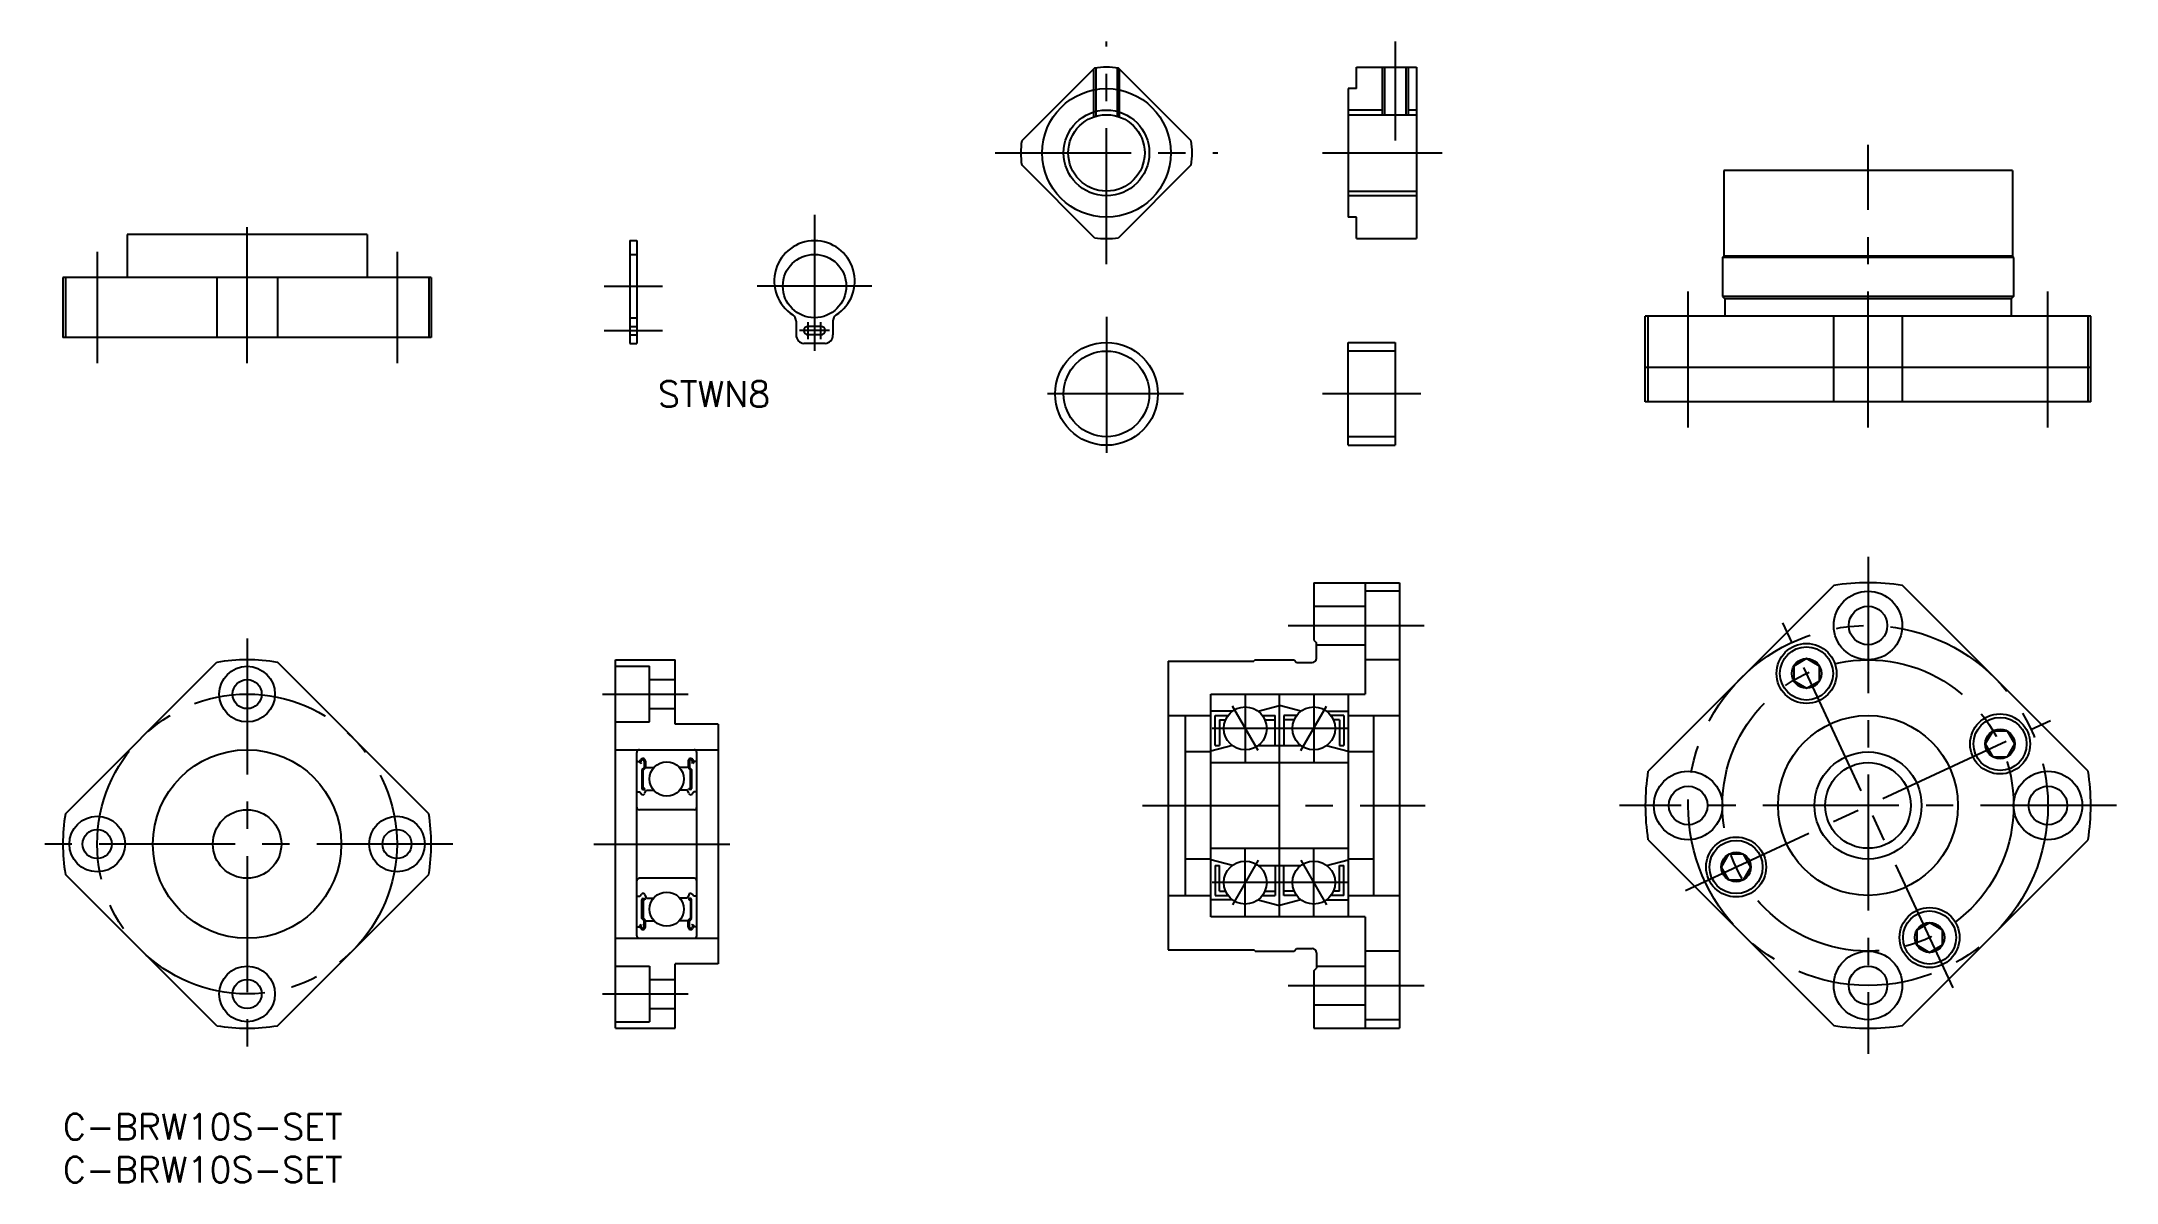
# Model space of a CAD drawing. Extents: x -2 to 240, y -8 to 125.
import ezdxf

# ---------------------------------------------------------------- set-up
doc = ezdxf.new("R2010")
doc.units = 0
doc.header["$LTSCALE"] = 0.5
doc.linetypes.add('CENTER', pattern=[50.8, 31.75, -6.35, 6.35, -6.35])
doc.linetypes.add('DASHED', pattern=[19.05, 12.7, -6.35])
for name, color, linetype in [('MSM_CENTER', 1, 'CENTER'), ('MSM_CONTINUOUS', 7, 'CONTINUOUS'), ('MSM_DASHED', 4, 'DASHED'), ('MSM_NARROW', 5, 'CONTINUOUS'), ('MSM_PART_NUMBER', 7, 'CONTINUOUS')]:
    doc.layers.add(name, color=color, linetype=linetype)
doc.styles.get("Standard").update_dxf_attribs({"font": 'txt.shx', "height": 3, "bigfont": 'bigfont.shx'})

# ---------------------------------------------------------------- blocks, each defined once
blk = doc.blocks.new('*U2')
at = {"layer": 'MSM_PART_NUMBER'}
blk.add_text('C-BRW10S-SET', height=3, dxfattribs=at).set_placement((0, -3))
blk = doc.blocks.new('*U3')
at = {"layer": 'MSM_PART_NUMBER'}
blk.add_text('C-BRW10S-SET', height=3, dxfattribs=at).set_placement((0, -8))
blk = doc.blocks.new('*U5')
at = {"layer": 'MSM_PART_NUMBER'}
blk.add_text('STWN8', height=3, dxfattribs=at).set_placement((69.45, 82.51))

msp = doc.modelspace()

# ---------------------------------------------------------------- linework, layer by layer
at = {"layer": 'MSM_CENTER'}
for p, q in [((121.82, 99.16), (121.82, 125.16)), ((155.52, 125.16), (155.52, 113.62)), ((108.82, 112.16), (134.82, 112.16)), ((147.02, 112.16), (161.02, 112.16)), ((210.72, 80.12), (210.72, 113.12)), ((21.5, 87.62), (21.5, 105.62)), ((87.74, 104.92), (87.74, 86.92)), ((4, 100.62), (4, 87.62)), ((39, 100.62), (39, 87.62)), ((63.19, 96.62), (69.99, 96.62)), ((94.44, 96.62), (81.04, 96.62)), ((189.72, 80.12), (189.72, 96.12)), ((231.72, 80.12), (231.72, 96.12)), ((86.99, 90.42), (86.99, 92.42)), ((88.49, 90.42), (88.49, 92.42)), ((121.82, 93.04), (121.82, 75.04)), ((63.19, 91.42), (69.99, 91.42)), ((89.49, 91.42), (85.99, 91.42)), ((130.82, 84.04), (112.82, 84.04)), ((158.52, 84.04), (147.02, 84.04)), ((210.72, 65), (210.72, 7)), ((143.02, 57), (159.02, 57)), ((220.66, 14.7), (200.79, 57.3)), ((21.5, 55.5), (21.5, 7.5)), ((62.99, 49), (72.99, 49)), ((138.02, 49), (138.02, 41)), ((146.02, 49), (146.02, 41)), ((139.52, 42.4), (136.52, 47.6)), ((144.52, 42.4), (147.52, 47.6)), ((150.02, 45), (134.02, 45)), ((189.43, 26.07), (232.02, 45.93)), ((126.02, 36), (159.02, 36)), ((239.72, 36), (181.72, 36)), ((45.5, 31.5), (-2.5, 31.5)), ((61.99, 31.5), (78.99, 31.5)), ((139.52, 29.6), (136.52, 24.4)), ((138.02, 23), (138.02, 31)), ((144.52, 29.6), (147.52, 24.4)), ((146.02, 23), (146.02, 31)), ((150.02, 27), (134.02, 27)), ((143.02, 15), (159.02, 15)), ((62.99, 14), (72.99, 14))]:
    msp.add_line(p, q, dxfattribs=at)
for centre, radius in [((210.72, 36), 21), ((210.72, 36), 17), ((21.5, 31.5), 17.5)]:
    msp.add_circle(centre, radius, dxfattribs=at)
at = {"layer": 'MSM_CONTINUOUS'}
for p, q in [((120.41, 122.06), (111.92, 113.58)), ((131.72, 113.58), (123.24, 122.06)), ((151.02, 122.16), (158.02, 122.16)), ((151.02, 119.66), (151.02, 122.16)), ((154.29, 122.16), (154.29, 116.62)), ((156.75, 122.16), (156.75, 116.62)), ((158.02, 122.16), (158.02, 102.16)), ((150.02, 119.66), (150.02, 104.66)), ((151.02, 119.66), (150.02, 119.66)), ((150.02, 116.62), (158.02, 116.62)), ((120.41, 102.26), (111.92, 110.75)), ((131.72, 110.75), (123.24, 102.26)), ((227.57, 110.12), (193.87, 110.12)), ((193.87, 110.12), (193.87, 100.12)), ((227.57, 110.12), (227.57, 100.12)), ((150.02, 107.7), (158.02, 107.7)), ((151.02, 104.66), (150.02, 104.66)), ((151.02, 102.16), (151.02, 104.66)), ((35.5, 102.62), (7.5, 102.62)), ((7.5, 102.62), (7.5, 97.62)), ((35.5, 102.62), (35.5, 97.62)), ((66.19, 101.92), (66.19, 89.92)), ((66.19, 101.92), (66.99, 101.92)), ((66.99, 101.92), (66.99, 89.92)), ((151.02, 102.16), (158.02, 102.16)), ((193.72, 99.97), (193.87, 100.12)), ((193.72, 99.97), (193.72, 95.42)), ((227.72, 99.97), (193.72, 99.97)), ((227.57, 100.12), (193.87, 100.12)), ((227.72, 99.97), (227.57, 100.12)), ((227.72, 99.97), (227.72, 95.42)), ((0, 97.62), (0, 90.62)), ((43, 97.62), (0, 97.62)), ((0.29, 97.62), (0.29, 90.62)), ((17.96, 97.62), (17.96, 90.62)), ((25.04, 97.62), (25.04, 90.62)), ((42.71, 97.62), (42.71, 90.62)), ((43, 97.62), (43, 90.62)), ((227.72, 95.42), (193.72, 95.42)), ((193.72, 95.42), (194.02, 95.12)), ((194.02, 95.12), (194.02, 93.12)), ((227.42, 95.12), (194.02, 95.12)), ((227.72, 95.42), (227.42, 95.12)), ((227.42, 95.12), (227.42, 93.12)), ((85.59, 92.52), (85.59, 90.92)), ((87.74, 92.92), (87.74, 91.92)), ((89.89, 92.52), (89.89, 90.92)), ((184.72, 83.12), (184.72, 93.12)), ((236.72, 93.12), (184.72, 93.12)), ((185.04, 83.12), (185.04, 93.12)), ((206.72, 83.12), (206.72, 93.12)), ((214.73, 83.12), (214.73, 93.12)), ((236.41, 83.12), (236.41, 93.12)), ((236.72, 83.12), (236.72, 93.12)), ((43, 90.62), (0, 90.62)), ((66.19, 89.92), (66.99, 89.92)), ((88.99, 89.92), (86.49, 89.92)), ((88.49, 91.92), (86.99, 91.92)), ((88.49, 90.92), (86.99, 90.92)), ((87.74, 90.92), (87.74, 89.92)), ((150.02, 78.04), (150.02, 90.04)), ((150.02, 90.04), (155.52, 90.04)), ((155.52, 90.04), (155.52, 78.04)), ((155.52, 89.04), (150.02, 89.04)), ((236.72, 87.12), (184.72, 87.12)), ((236.72, 83.12), (184.72, 83.12)), ((155.52, 79.04), (150.02, 79.04)), ((150.02, 78.04), (155.52, 78.04)), ((146.02, 62), (156.02, 62)), ((146.02, 62), (146.02, 55.3)), ((152.02, 62), (152.02, 49)), ((156.02, 61), (152.02, 61)), ((156.02, 62), (156.02, 10)), ((206.72, 61.69), (185.04, 40.01)), ((236.41, 40.01), (214.73, 61.69)), ((146.02, 59.25), (152.02, 59.25)), ((146.02, 55.3), (146.32, 55)), ((146.32, 53.2), (146.32, 55)), ((146.32, 54.75), (152.02, 54.75)), ((0.29, 35.04), (17.96, 52.71)), ((42.71, 35.04), (25.04, 52.71)), ((64.49, 10), (64.49, 53)), ((64.49, 53), (71.49, 53)), ((64.49, 52.25), (68.49, 52.25)), ((68.49, 45.75), (68.49, 52.25)), ((71.49, 45.5), (71.49, 53)), ((129.02, 52.85), (139.02, 52.85)), ((129.02, 52.85), (129.02, 19.15)), ((139.17, 53), (139.02, 52.85)), ((139.17, 53), (143.72, 53)), ((143.72, 53), (144.02, 52.7)), ((144.02, 52.7), (145.82, 52.7)), ((156.02, 53), (152.02, 53)), ((203.54, 53.14), (202.04, 52.27)), ((202.04, 52.27), (202.04, 50.54)), ((205.04, 52.27), (203.54, 53.14)), ((205.04, 50.54), (205.04, 52.27)), ((68.49, 50.7), (71.49, 50.7)), ((134.02, 49), (152.02, 49)), ((134.02, 23), (134.02, 49)), ((142.02, 23), (142.02, 49)), ((150.02, 49), (150.02, 23)), ((202.04, 50.54), (203.54, 49.68)), ((203.54, 49.68), (205.04, 50.54)), ((68.49, 47.3), (71.49, 47.3)), ((129.02, 46.5), (134.02, 46.5)), ((131.02, 46.5), (131.02, 25.5)), ((136.52, 47), (134.02, 47)), ((134.52, 46.5), (136.02, 46.5)), ((134.52, 43), (134.52, 46.5)), ((139.52, 47), (142.02, 47.67)), ((140.02, 46.5), (141.52, 46.5)), ((141.52, 43), (141.52, 46.5)), ((144.52, 47), (142.02, 47.67)), ((142.52, 46.5), (142.52, 43)), ((144.02, 46.5), (142.52, 46.5)), ((147.52, 47), (150.02, 47)), ((149.52, 46.5), (148.02, 46.5)), ((149.52, 46.5), (149.52, 43)), ((150.02, 46.5), (156.02, 46.5)), ((153.02, 25.5), (153.02, 46.5)), ((64.49, 45.75), (68.49, 45.75)), ((76.49, 45.5), (71.49, 45.5)), ((76.49, 45.5), (76.49, 17.5)), ((135.02, 46), (135.02, 43)), ((135.02, 46), (135.73, 46)), ((140.31, 46), (141.52, 46)), ((143.73, 46), (142.52, 46)), ((149.02, 46), (148.31, 46)), ((149.02, 46), (149.02, 43)), ((225.27, 44.68), (224.4, 43.18)), ((227, 44.68), (225.27, 44.68)), ((227.86, 43.18), (227, 44.68)), ((64.49, 42.5), (76.49, 42.5)), ((66.99, 20.8), (66.99, 42.2)), ((66.99, 41.25), (67.09, 41.15)), ((67.33, 41.15), (67.44, 41.33)), ((67.44, 41.08), (67.55, 41.27)), ((67.86, 41.18), (67.86, 40.45)), ((67.99, 41.18), (67.99, 40.39)), ((72.99, 41.18), (72.99, 40.39)), ((73.13, 41.18), (73.13, 40.45)), ((73.55, 41.08), (73.44, 41.27)), ((73.66, 41.15), (73.55, 41.33)), ((73.99, 41.25), (73.89, 41.15)), ((73.99, 20.8), (73.99, 42.2)), ((134.02, 42.25), (131.02, 42.25)), ((136.52, 43), (134.02, 42.33)), ((134.52, 43), (135.02, 43)), ((139.52, 43), (144.52, 43)), ((147.52, 43), (150.02, 42.33)), ((149.02, 43), (149.52, 43)), ((153.02, 42.25), (150.02, 42.25)), ((224.4, 43.18), (225.27, 41.68)), ((225.27, 41.68), (227, 41.68)), ((227, 41.68), (227.86, 43.18)), ((67.09, 41.15), (67.33, 41.15)), ((67.38, 40.97), (67.49, 40.9)), ((67.56, 41.02), (67.44, 41.08)), ((67.49, 40.9), (67.56, 41.02)), ((67.86, 40.45), (67.59, 40.18)), ((67.59, 40.18), (67.59, 38)), ((67.99, 40.39), (67.73, 40.13)), ((67.73, 38), (67.73, 40.13)), ((67.99, 40.55), (68.09, 40.45)), ((68.09, 40.45), (69.02, 40.45)), ((72.89, 40.45), (71.97, 40.45)), ((72.99, 40.55), (72.89, 40.45)), ((72.99, 40.39), (73.26, 40.13)), ((73.13, 40.45), (73.39, 40.18)), ((73.26, 38), (73.26, 40.13)), ((73.39, 40.18), (73.39, 38)), ((73.43, 41.02), (73.55, 41.08)), ((73.5, 40.9), (73.43, 41.02)), ((73.61, 40.97), (73.5, 40.9)), ((73.89, 41.15), (73.66, 41.15)), ((134.02, 41), (150.02, 41)), ((66.99, 37.5), (67.09, 37.6)), ((67.09, 37.6), (67.33, 37.6)), ((67.33, 37.6), (67.54, 37.34)), ((67.93, 38), (67.73, 38)), ((67.73, 37.86), (67.93, 37.86)), ((67.93, 37.86), (67.93, 38)), ((67.93, 37.42), (68.03, 37.71)), ((68.03, 37.71), (68.13, 37.8)), ((68.13, 37.8), (68.97, 37.8)), ((72.86, 37.8), (72.01, 37.8)), ((72.96, 37.71), (72.86, 37.8)), ((73.06, 37.42), (72.96, 37.71)), ((73.06, 37.86), (73.06, 38)), ((73.06, 38), (73.26, 38)), ((73.26, 37.86), (73.06, 37.86)), ((73.66, 37.6), (73.45, 37.34)), ((73.89, 37.6), (73.66, 37.6)), ((73.99, 37.5), (73.89, 37.6)), ((73.69, 35.5), (67.29, 35.5)), ((185.04, 31.99), (206.72, 10.31)), ((214.73, 10.31), (236.41, 31.99)), ((134.02, 29.75), (131.02, 29.75)), ((134.02, 31), (150.02, 31)), ((136.52, 29), (134.02, 29.67)), ((147.52, 29), (150.02, 29.67)), ((153.02, 29.75), (150.02, 29.75)), ((194.45, 30.32), (193.59, 28.82)), ((196.18, 30.32), (194.45, 30.32)), ((197.05, 28.82), (196.18, 30.32)), ((17.96, 10.29), (0.29, 27.96)), ((25.04, 10.29), (42.71, 27.96)), ((73.69, 27.5), (67.29, 27.5)), ((134.52, 29), (135.02, 29)), ((134.52, 29), (134.52, 25.5)), ((135.02, 26), (135.02, 29)), ((139.52, 29), (144.52, 29)), ((141.52, 29), (141.52, 25.5)), ((142.52, 25.5), (142.52, 29)), ((149.02, 26), (149.02, 29)), ((149.02, 29), (149.52, 29)), ((149.52, 25.5), (149.52, 29)), ((193.59, 28.82), (194.45, 27.32)), ((194.45, 27.32), (196.18, 27.32)), ((196.18, 27.32), (197.05, 28.82)), ((66.99, 25.5), (67.09, 25.4)), ((67.09, 25.4), (67.33, 25.4)), ((67.33, 25.4), (67.54, 25.66)), ((67.59, 22.82), (67.59, 25)), ((67.73, 25.14), (67.93, 25.14)), ((67.73, 25), (67.73, 22.87)), ((67.93, 25), (67.73, 25)), ((67.93, 25.58), (68.03, 25.29)), ((67.93, 25.14), (67.93, 25)), ((68.03, 25.29), (68.13, 25.2)), ((68.13, 25.2), (68.97, 25.2)), ((72.86, 25.2), (72.01, 25.2)), ((72.96, 25.29), (72.86, 25.2)), ((73.06, 25.58), (72.96, 25.29)), ((73.06, 25.14), (73.06, 25)), ((73.26, 25.14), (73.06, 25.14)), ((73.06, 25), (73.26, 25)), ((73.26, 25), (73.26, 22.87)), ((73.39, 22.82), (73.39, 25)), ((73.66, 25.4), (73.45, 25.66)), ((73.89, 25.4), (73.66, 25.4)), ((73.99, 25.5), (73.89, 25.4)), ((129.02, 25.5), (134.02, 25.5)), ((136.52, 25), (134.02, 25)), ((134.52, 25.5), (136.02, 25.5)), ((135.02, 26), (135.73, 26)), ((139.52, 25), (142.02, 24.33)), ((140.02, 25.5), (141.52, 25.5)), ((140.31, 26), (141.52, 26)), ((144.52, 25), (142.02, 24.33)), ((143.73, 26), (142.52, 26)), ((144.02, 25.5), (142.52, 25.5)), ((147.52, 25), (150.02, 25)), ((149.52, 25.5), (148.02, 25.5)), ((149.02, 26), (148.31, 26)), ((150.02, 25.5), (156.02, 25.5)), ((66.99, 21.75), (67.09, 21.85)), ((67.09, 21.85), (67.33, 21.85)), ((67.33, 21.85), (67.44, 21.67)), ((67.38, 22.03), (67.49, 22.1)), ((67.56, 21.98), (67.44, 21.92)), ((67.44, 21.92), (67.55, 21.73)), ((67.49, 22.1), (67.56, 21.98)), ((67.86, 22.55), (67.59, 22.82)), ((67.99, 22.61), (67.73, 22.87)), ((67.86, 21.82), (67.86, 22.55)), ((67.99, 21.82), (67.99, 22.61)), ((67.99, 22.45), (68.09, 22.55)), ((68.09, 22.55), (69.02, 22.55)), ((72.89, 22.55), (71.97, 22.55)), ((72.99, 22.45), (72.89, 22.55)), ((72.99, 22.61), (73.26, 22.87)), ((72.99, 21.82), (72.99, 22.61)), ((73.13, 22.55), (73.39, 22.82)), ((73.13, 21.82), (73.13, 22.55)), ((73.5, 22.1), (73.43, 21.98)), ((73.43, 21.98), (73.55, 21.92)), ((73.55, 21.92), (73.44, 21.73)), ((73.61, 22.03), (73.5, 22.1)), ((73.66, 21.85), (73.55, 21.67)), ((73.89, 21.85), (73.66, 21.85)), ((73.99, 21.75), (73.89, 21.85)), ((152.02, 23), (134.02, 23)), ((152.02, 23), (152.02, 10)), ((217.91, 22.32), (216.41, 21.46)), ((219.41, 21.46), (217.91, 22.32)), ((64.49, 20.5), (76.49, 20.5)), ((216.41, 21.46), (216.41, 19.73)), ((216.41, 19.73), (217.91, 18.86)), ((217.91, 18.86), (219.41, 19.73)), ((219.41, 19.73), (219.41, 21.46)), ((64.49, 17.25), (68.49, 17.25)), ((68.49, 17.25), (68.49, 10.75)), ((71.49, 10), (71.49, 17.5)), ((76.49, 17.5), (71.49, 17.5)), ((129.02, 19.15), (139.02, 19.15)), ((139.17, 19), (139.02, 19.15)), ((139.17, 19), (143.72, 19)), ((143.72, 19), (144.02, 19.3)), ((144.02, 19.3), (145.82, 19.3)), ((146.02, 16.7), (146.32, 17)), ((146.32, 18.8), (146.32, 17)), ((146.32, 17.25), (152.02, 17.25)), ((156.02, 19), (152.02, 19)), ((68.49, 15.7), (71.49, 15.7)), ((146.02, 16.7), (146.02, 10)), ((68.49, 12.3), (71.49, 12.3)), ((146.02, 12.75), (152.02, 12.75)), ((64.49, 10.75), (68.49, 10.75)), ((64.49, 10), (71.49, 10)), ((146.02, 10), (156.02, 10)), ((156.02, 11), (152.02, 11))]:
    msp.add_line(p, q, dxfattribs=at)
for centre, radius in [((121.82, 112.16), 7.5), ((121.82, 112.16), 4.46), ((87.74, 96.62), 3.7), ((121.82, 84.04), 6), ((121.82, 84.04), 5), ((210.72, 57), 4), ((210.72, 57), 2.25), ((203.54, 51.41), 3.5), ((203.54, 51.41), 3.1), ((21.5, 49), 3.25), ((203.54, 51.41), 1.73), ((21.5, 49), 1.7), ((138.02, 45), 2.5), ((146.02, 45), 2.5), ((210.72, 36), 10.5), ((226.13, 43.18), 3.5), ((226.13, 43.18), 3.1), ((226.13, 43.18), 1.73), ((21.5, 31.5), 11), ((210.72, 36), 6.25), ((70.49, 39.1), 2), ((189.72, 36), 4), ((210.72, 36), 5), ((231.72, 36), 4), ((189.72, 36), 2.25), ((231.72, 36), 2.25), ((4, 31.5), 3.25), ((21.5, 31.5), 4), ((39, 31.5), 3.25), ((4, 31.5), 1.7), ((39, 31.5), 1.7), ((195.32, 28.82), 3.5), ((195.32, 28.82), 3.1), ((138.02, 27), 2.5), ((146.02, 27), 2.5), ((195.32, 28.82), 1.73), ((70.49, 23.9), 2), ((217.91, 20.59), 3.5), ((217.91, 20.59), 3.1), ((217.91, 20.59), 1.73), ((21.5, 14), 3.25), ((210.72, 15), 4), ((210.72, 15), 2.25), ((21.5, 14), 1.7)]:
    msp.add_circle(centre, radius, dxfattribs=at)
for centre, radius, start, end in [((121.82, 112.16), 10, 81.8699, 98.1301), ((121.82, 112.16), 10, 171.8699, 188.1301), ((121.82, 112.16), 10, 351.8699, 8.1301), ((87.74, 97.21), 4.7, 302.6213, 237.3787), ((121.82, 112.16), 10, 261.8699, 278.1301), ((84.69, 92.52), 0.9, 360, 55.0939), ((90.79, 92.52), 0.9, 124.9061, 180), ((86.58, 90.9), 0.99, 179.1897, 264.7847), ((86.99, 91.42), 0.5, 90, 270), ((88.49, 91.42), 0.5, 270, 90), ((88.9, 90.9), 0.99, 275.2153, 0.8103), ((210.72, 36), 26, 81.1289, 98.8711), ((21.5, 31.5), 21.5, 80.516, 99.484), ((145.82, 53.2), 0.5, 270, 0), ((67.29, 42.2), 0.3, 90, 180), ((67.7, 41.18), 0.299, 0, 150.0002), ((67.7, 41.18), 0.166, 0, 150.0044), ((73.29, 41.18), 0.299, 29.9998, 180), ((73.29, 41.18), 0.166, 29.9956, 180), ((73.69, 42.2), 0.3, 0, 90), ((67.44, 41.08), 0.133, 149.9969, 240.0013), ((73.55, 41.08), 0.133, 299.9987, 30.0031), ((210.72, 36), 26, 171.1289, 188.8711), ((210.72, 36), 26, 351.1289, 8.8711), ((67.71, 37.48), 0.224, 220.001, 343.1517), ((67.73, 38), 0.133, 180.0001, 270), ((73.27, 37.48), 0.224, 196.8483, 319.999), ((73.26, 38), 0.133, 270, 359.9999), ((21.5, 31.5), 21.5, 170.516, 189.484), ((21.5, 31.5), 21.5, 350.516, 9.484), ((67.29, 35.8), 0.3, 180, 270), ((73.69, 35.8), 0.3, 270, 0), ((67.29, 27.2), 0.3, 90, 180), ((73.69, 27.2), 0.3, 0, 90), ((67.71, 25.52), 0.224, 16.8483, 139.999), ((67.73, 25), 0.133, 90, 179.9999), ((73.27, 25.52), 0.224, 40.001, 163.1517), ((73.26, 25), 0.133, 0.0001, 90), ((67.44, 21.92), 0.133, 119.9987, 210.0031), ((67.7, 21.82), 0.299, 209.9998, 0), ((67.7, 21.82), 0.166, 209.9956, 0), ((73.29, 21.82), 0.299, 180, 330.0002), ((73.29, 21.82), 0.166, 180, 330.0044), ((73.55, 21.92), 0.133, 329.9969, 60.0013), ((67.29, 20.8), 0.3, 180, 270), ((73.69, 20.8), 0.3, 270, 0), ((145.82, 18.8), 0.5, 0, 90), ((21.5, 31.5), 21.5, 260.516, 279.484), ((210.72, 36), 26, 261.1289, 278.8711)]:
    msp.add_arc(centre, radius, start, end, dxfattribs=at)
at = {"layer": 'MSM_DASHED'}
for p, q in [((120.32, 121.98), (120.32, 116.36)), ((120.59, 122.09), (120.59, 116.45)), ((123.05, 122.09), (123.05, 116.45)), ((123.32, 121.98), (123.32, 116.36)), ((66.19, 100.32), (66.99, 100.32)), ((66.19, 92.92), (66.99, 92.92)), ((66.19, 91.92), (66.99, 91.92)), ((66.19, 90.92), (66.99, 90.92))]:
    msp.add_line(p, q, dxfattribs=at)
at = {"layer": 'MSM_NARROW'}
for p, q in [((154.02, 122.16), (154.02, 116.62)), ((157.02, 122.16), (157.02, 116.62)), ((154.02, 117.16), (150.02, 117.16)), ((158.02, 117.16), (157.02, 117.16)), ((158.02, 107.16), (150.02, 107.16))]:
    msp.add_line(p, q, dxfattribs=at)
msp.add_circle((121.82, 112.16), 5, dxfattribs=at)

# ---------------------------------------------------------------- block references
at = {"layer": 'MSM_CONTINUOUS'}
for name in ['*U5', '*U2', '*U3']:
    msp.add_blockref(name, (0, 0), dxfattribs=at)

doc.saveas('drawing.dxf')
